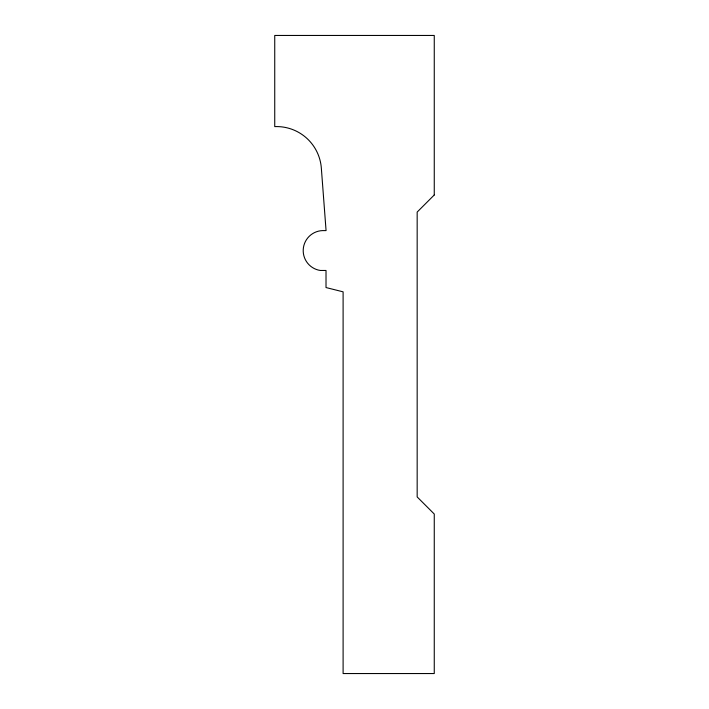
<?xml version="1.0" encoding="UTF-8"?>
<svg xmlns="http://www.w3.org/2000/svg" width="709" height="709" viewBox="0 0 709 709"><rect width="100%" height="100%" fill="white"/><g stroke="black" fill="none" stroke-linecap="round" stroke-linejoin="round"><path stroke-width="1.06" d="M434.262 194.975L417.167 212.071L417.167 496.929L434.262 514.025L434.262 673.55L343.103 673.55L343.103 291.833L326.016 287.553L326.016 270.466L320.317 270.466A20.047 20.047 0 0 1 322.498 230.602L326.069 230.602L321.337 168.095A44.915 44.915 0 0 0 274.738 126.61L274.738 35.45L434.262 35.45L434.262 194.975"/></g></svg>
